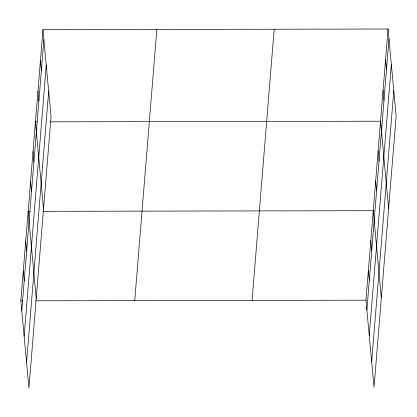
<?xml version="1.0" encoding="UTF-8"?>
<svg xmlns="http://www.w3.org/2000/svg" width="417" height="417" viewBox="0 0 417 417"><rect width="100%" height="100%" fill="white"/><g stroke="black" fill="none" stroke-linecap="round" stroke-linejoin="round"><path stroke-width="0.63" d="M42.956 29.659L51.041 116.812L28.935 387.992L20.85 300.839L42.956 29.659L388.065 29.008L396.15 116.161L374.044 387.341L365.959 300.188L388.065 29.008M21.773 310.806L43.884 39.625M24.139 336.279L46.245 65.099M26.573 362.519L48.68 91.339M134.738 300.626L156.844 29.445M252.071 300.402L274.178 29.221M366.882 310.159L388.988 38.979M369.243 335.628L391.354 64.447M371.677 361.873L393.789 90.692M37.374 121.853L35.44 121.858L43.524 209.011M50.238 121.832L380.549 121.211L388.634 208.364M30.076 211.346L28.148 211.346L36.232 298.499M42.946 211.32L373.251 210.7L381.336 297.853M20.85 300.839L22.779 300.834M35.648 300.808L365.959 300.188M385.558 59.74L386.486 69.712M383.056 90.479L383.979 100.445M378.115 151.043L379.043 161.009M375.686 180.869L376.608 190.84M370.822 240.531L371.745 250.497M368.388 270.362L369.316 280.328M40.454 60.392L41.377 70.358M37.947 91.125L38.87 101.096M33.011 151.689L33.933 161.655M30.577 181.52L31.504 191.486M25.713 241.177L26.636 251.149M23.284 271.008L24.207 280.975"/></g></svg>
